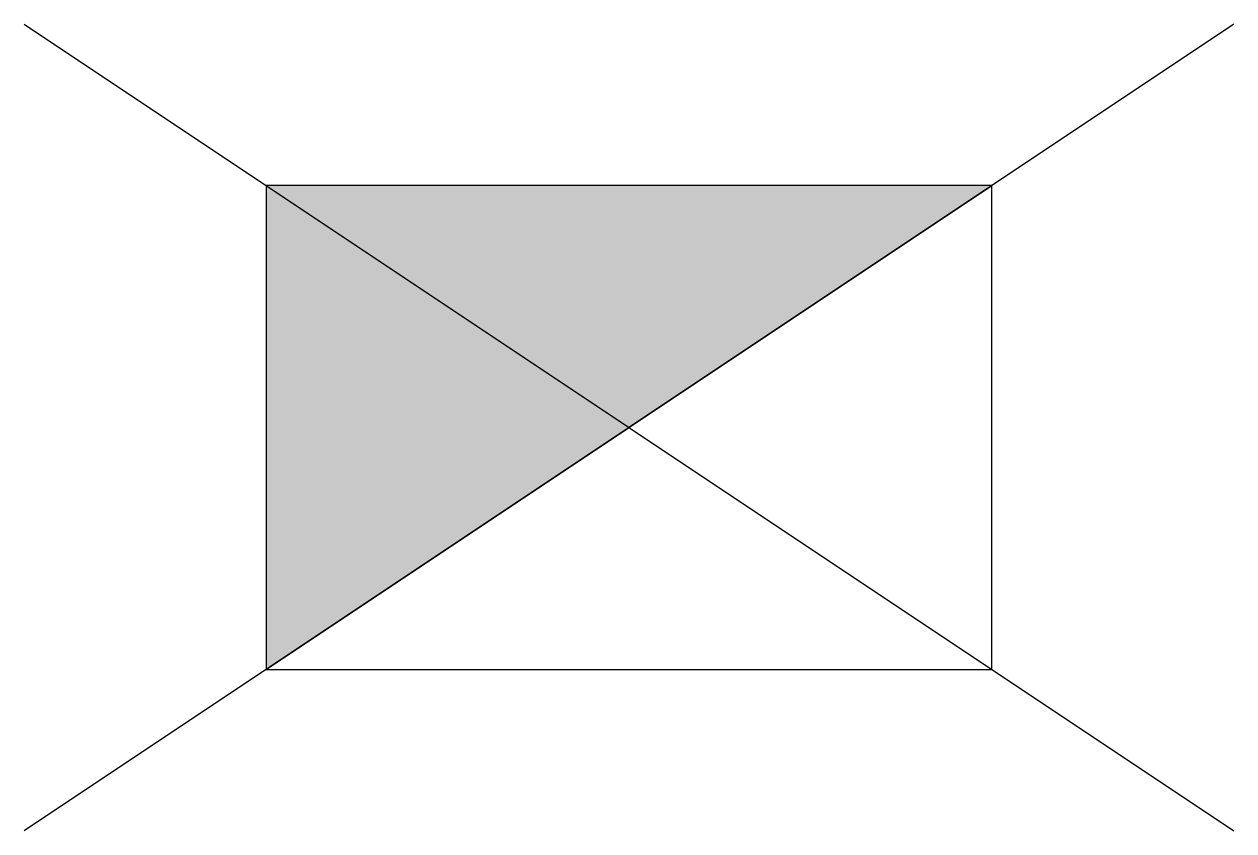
# Model space of a CAD drawing. Extents: x -1.88 to 1.88, y -1.25 to 1.25.
import ezdxf

# ---------------------------------------------------------------- set-up
doc = ezdxf.new("R2010")
doc.units = 0
doc.header["$LTSCALE"] = 0.2

msp = doc.modelspace()

# ---------------------------------------------------------------- hatches: boundary and pattern name
msp.add_hatch(color=256).paths.add_polyline_path([(1.125, 0.75), (-1.125, 0.75), (-1.125, -0.75)])

# ---------------------------------------------------------------- linework, layer by layer
at = {"ltscale": 0.1}
for p, q in [((-1.875, 1.25), (1.875, -1.25)), ((1.875, 1.25), (-1.875, -1.25))]:
    msp.add_line(p, q, dxfattribs=at)
msp.add_line((-1.125, -0.75), (1.125, 0.75))
at = {"flags": 128}
msp.add_lwpolyline([(-1.125, -0.75), (1.125, -0.75), (1.125, 0.75), (-1.125, 0.75)], close=True, dxfattribs=at)

doc.saveas('drawing.dxf')
